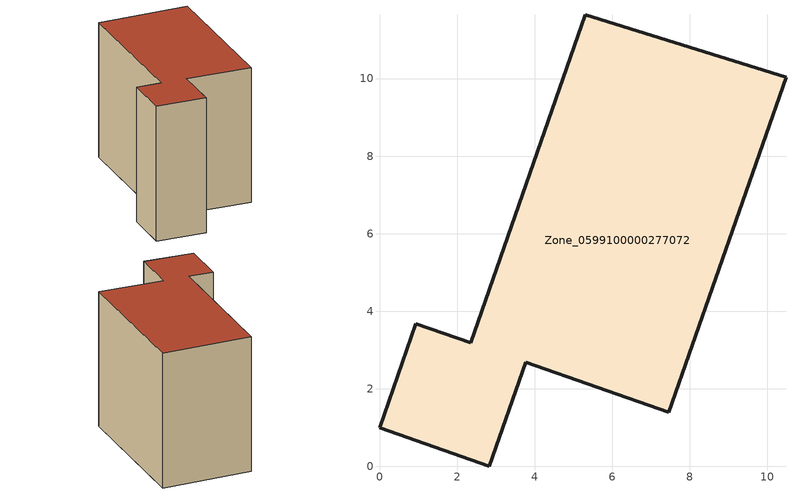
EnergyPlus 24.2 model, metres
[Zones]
Zone_0599100000277072
 floor ground (C_G): 3.77,2.68 2.83,0 0,0.99 0.94,3.67 2.35,3.18 5.31,11.64 10.49,10.04 7.46,1.39 z0
 wall outside (C_F): 0.94,3.67 0,0.99 2.83,0 3.77,2.68 7.46,1.39 10.49,10.04 5.31,11.64 2.35,3.18 0.94,3.67 z0:8.2
 roof outside (C_R): 10.49,10.04 5.31,11.64 2.35,3.18 0.94,3.67 0,0.99 2.83,0 3.77,2.68 7.46,1.39 z8.2
[BUILDING]
Pand.0599100000277072: North Axis=0; Terrain=City; Loads Convergence Tolerance Value=0.04; Temperature Convergence Tolerance Value=0.4; Solar Distribution=FullExterior; Maximum Number of Warmup Days=25; Minimum Number of Warmup Days=1
[Site:Location]
Rotterdam.The.Hague.AP_ZH_NLD Design_Conditions: Latitude=51.96; Longitude=4.45; Time Zone=1; Elevation=-4.5
[SITE:GROUNDTEMPERATURE:BUILDINGSURFACE]
18, 18, 18, 18, 18, 18, 18, 18, 18, 18, 18, 18
[MATERIAL] Thermal Absorptance=0.9; Solar Absorptance=0.7; Visible Absorptance=0.7
Name | Roughness | Thickness | Conductivity | Density | Specific Heat
G.TI.1992-2005 | MediumSmooth | 0.15 | 0.06 | 540 | 1210
F.TI.1992-2005 | Rough | 0.3 | 0.12 | 1920 | 840
R.TI.1992-2005 | MediumRough | 0.2 | 0.08 | 1500 | 1000
[CONSTRUCTION]
C_G: G.TI.1992-2005
C_F: F.TI.1992-2005
C_R: R.TI.1992-2005
[ZONE]
Zone_0599100000277072: Type=1; Multiplier=1; Ceiling Height=Autocalculate; Volume=Autocalculate; Floor Area=autocalculate; Part of Total Floor Area=Yes
[ZONEINFILTRATION:DESIGNFLOWRATE]
Infil_Zone_0599100000277072: Zone or ZoneList or Space or SpaceList=Zone_0599100000277072; Schedule=AlwaysOn; Design Flow Rate Calculation Method=Flow/Area; Flow Rate per Floor Area=0.0015; Constant Term Coefficient=1; Temperature Term Coefficient=0; Velocity Term Coefficient=0; Velocity Squared Term Coefficient=0
[HVACTEMPLATE:ZONE:IDEALLOADSAIRSYSTEM]
Zone_0599100000277072: Maximum Heating Supply Air Temperature=50; Minimum Cooling Supply Air Temperature=13; Maximum Heating Supply Air Humidity Ratio=0.0156; Minimum Cooling Supply Air Humidity Ratio=0.0077; Heating Limit=NoLimit; Cooling Limit=NoLimit; Dehumidification Control Type=ConstantSensibleHeatRatio; Cooling Sensible Heat Ratio=0.7; Dehumidification Setpoint=60; Humidification Control Type=None; Humidification Setpoint=30; Outdoor Air Method=None; Outdoor Air Flow Rate per Person=0.00944; Outdoor Air Flow Rate per Zone Floor Area=0; Outdoor Air Flow Rate per Zone=0; Demand Controlled Ventilation Type=None; Outdoor Air Economizer Type=NoEconomizer; Heat Recovery Type=None; Sensible Heat Recovery Effectiveness=0.7; Latent Heat Recovery Effectiveness=0.65
[ZONECONTROL:THERMOSTAT]
ThermostatControl_Zone_0599100000277072: Zone or ZoneList=Zone_0599100000277072; Control Type Schedule=DualSetpointControlType; Control 1=Thermostat_Zone_0599100000277072; Temperature Difference Between Cutout And Setpoint=0
[THERMOSTATSETPOINT:DUALSETPOINT]
Thermostat_Zone_0599100000277072: Heating Setpoint Temperature Schedule=HeatingSetpoint_Zone_0599100000277072; Cooling Setpoint Temperature Schedule=CoolingSetpoint_Zone_0599100000277072
[SCHEDULE:COMPACT]
HeatingSetpoint_Zone_0599100000277072: Through: 12/31, For: AllDays, Until: 24:00, 21
CoolingSetpoint_Zone_0599100000277072: Through: 12/31, For: AllDays, Until: 24:00, 24
DualSetpointControlType: Through: 12/31, For: AllDays, Until: 24:00, 4
AlwaysOn: Through: 12/31, For: AllDays, Until: 24:00, 1
